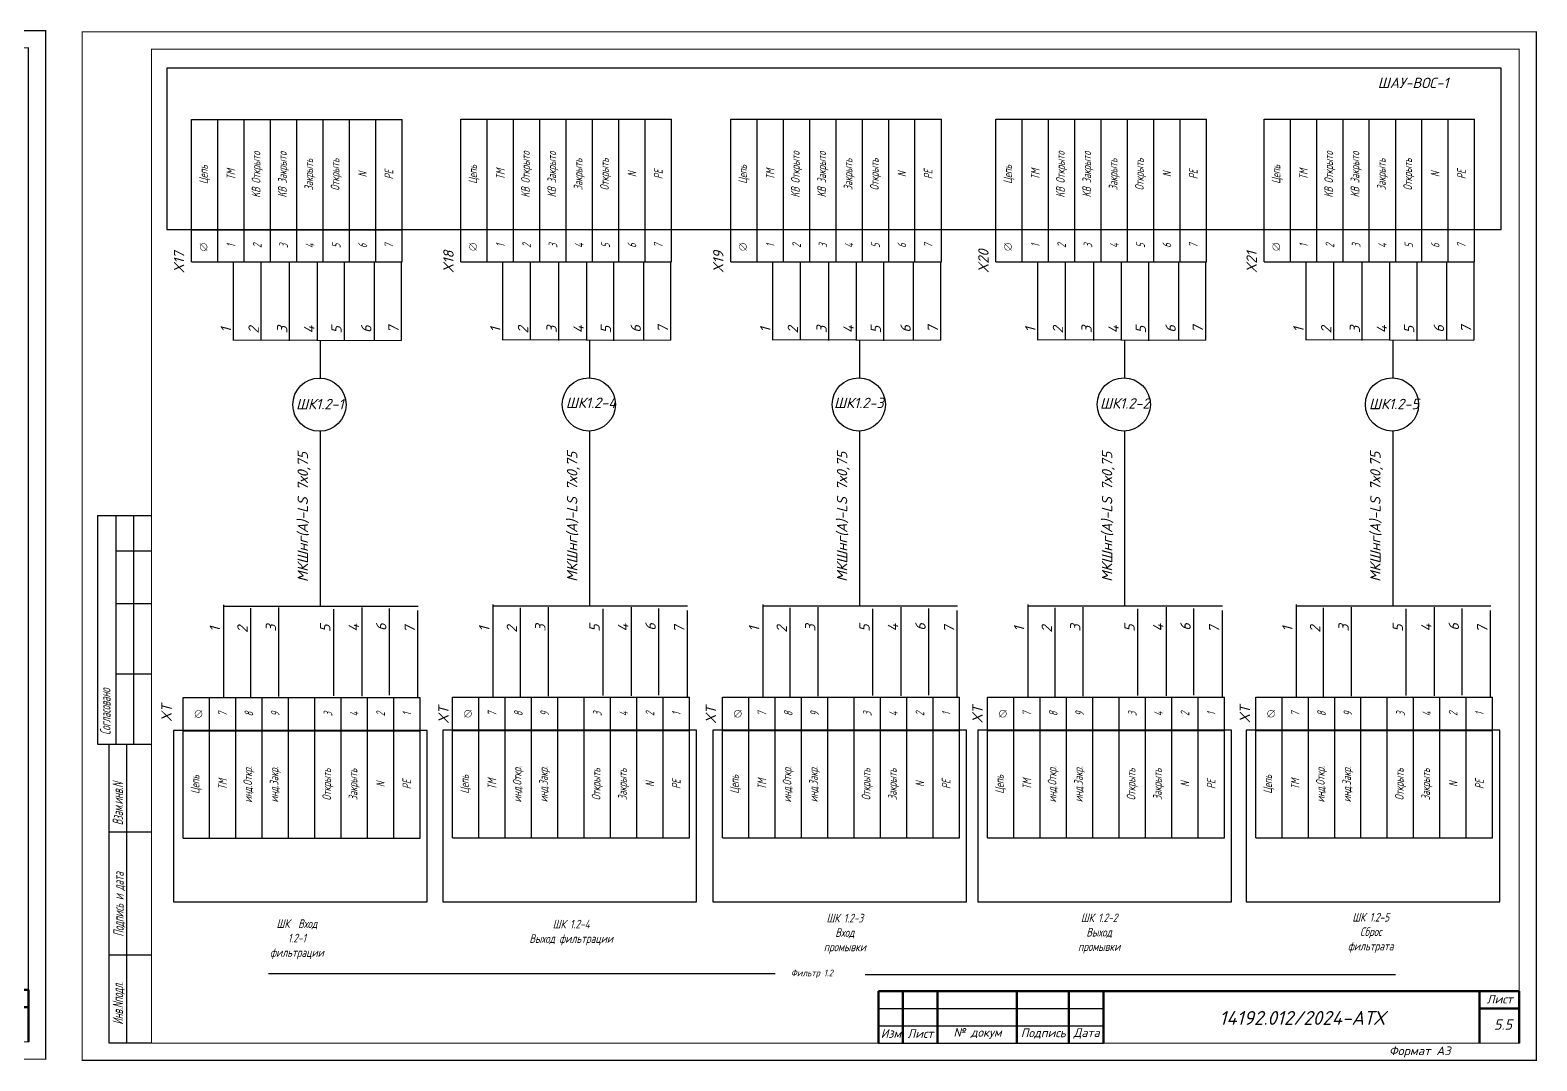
# Model space of a CAD drawing. Header units: millimetres. Extents: x 1510 to 10524, y 7125 to 13164.
# Drawn here: x 5190.8 to 5626, y 9587.2 to 9884.8 of the extents above; entities that cross this region are included whole.
import ezdxf
from ezdxf.enums import TextEntityAlignment as Align

# ---------------------------------------------------------------- set-up
doc = ezdxf.new("R2010")
doc.units = ezdxf.units.MM
doc.header["$LTSCALE"] = 4
doc.set_wipeout_variables(frame=1)
doc.linetypes.add('SolidLine', pattern=[0])
for name, color, linetype in [('G', 5, 'Continuous'), ('SYMS', 7, 'Continuous'), ('Вспомогательная', 1, 'Continuous'), ('Текст', 2, 'Continuous')]:
    doc.layers.add(name, color=color, linetype=linetype)
for name, color, linetype, lineweight in [('RAMKA', 7, 'Continuous', 25), ('SHTAMP', 7, 'SolidLine', 25), ('Основеая', 5, 'Continuous', 60)]:
    doc.layers.add(name, color=color, linetype=linetype, lineweight=lineweight)
doc.styles.add('COTES', font='cs_gost2304.shx', dxfattribs={"width": 0.75, "oblique": 15})
doc.styles.add('ISOCPEUR', font='isocpeui.ttf')
doc.styles.add('Simplex00.10.00', font='simplex.shx')
doc.styles.add('Simplex25.085.15', font='', dxfattribs={"width": 0.85, "oblique": 15, "height": 2.5})
doc.styles.add('ГОСТ', font='isocpeur.ttf', dxfattribs={"oblique": 15})
doc.styles.get('Simplex25.085.15').set_extended_font_data('GOST type A')

# ---------------------------------------------------------------- blocks, each defined once
blk = doc.blocks.new('Формат А3')
at = {"color": 0, "linetype": 'Continuous', "const_width": 0.3}
for points in [[(-420, 297), (0, 297), (0, 0), (-420, 0)], [(-400, 5), (-400, 292), (-5, 292), (-5, 5)]]:
    blk.add_lwpolyline(points, close=True, dxfattribs=at)
at = {"color": 0, "linetype": 'Continuous', "style": 'Simplex00.10.00', "oblique": 15}
blk.add_text('Формат А3', height=2.5, dxfattribs=at).set_placement((-33.67, 2.75), align=Align.MIDDLE_CENTER)
blk = doc.blocks.new('A$C73A268AF')
at = {"lineweight": 30}
for p, q in [((4.57, 157.46), (20.05, 157.46)), ((4.57, 157.46), (4.57, 91.46)), ((9.89, 157.46), (9.89, 91.46)), ((14.97, 157.46), (14.97, 91.46)), ((9.89, 147.31), (20.05, 147.31)), ((9.89, 132.08), (20.05, 132.08)), ((9.89, 111.77), (20.05, 111.77)), ((4.57, 91.46), (20.05, 91.46)), ((7.96, 5.15), (7.96, 91.46)), ((13.04, 5.15), (13.04, 91.46)), ((20.15, 66.08), (7.96, 66.08)), ((20.15, 30.54), (7.96, 30.54))]:
    blk.add_line(p, q, dxfattribs=at)
blk.add_lwpolyline([(20.15, 5.15), (7.96, 5.15)], dxfattribs=at)
at = {"layer": 'Вспомогательная', "color": 7}
for p, q in [((230.15, 15.15), (295.15, 15.15)), ((230.15, 10.15), (295.15, 10.15)), ((230.15, 5.15), (295.15, 5.15))]:
    blk.add_line(p, q, dxfattribs=at)
at = {"layer": 'Основеая', "color": 7}
for p, q in [((230.15, 20.15), (230.15, 5.15)), ((415.15, 20.15), (230.15, 20.15)), ((237.15, 20.15), (237.15, 5.15)), ((247.15, 20.15), (247.15, 5.15)), ((270.15, 20.15), (270.15, 5.15)), ((285.15, 20.15), (285.15, 5.15)), ((295.15, 20.15), (295.15, 5.15)), ((403.72, 20.15), (403.72, 5.15)), ((415.15, 20.15), (415.15, 5.15)), ((403.72, 15.15), (415.15, 15.15))]:
    blk.add_line(p, q, dxfattribs=at)
blk.add_blockref('Формат А3', (420.15, 0.15))
at = {"layer": 'RAMKA', "style": 'COTES', "oblique": 15, "width": 0.75}
for s, p in [('Согласовано', (8.35, 94.1)), ('Взам.инв.N', (11.94, 68.02)), ('Подпись и дата', (12.17, 35.86)), ('Инв.Nподл.', (11.97, 10.43))]:
    blk.add_text(s, height=3, rotation=90, dxfattribs=at).set_placement(p)
at = {"layer": 'Текст', "color": 7, "char_height": 2.5, "style": 'ГОСТ'}
for s, insert, width, attachment_point in [('{\\fISOCPEUR|b0|i0|c204|p34;Лист}', (413.32, 17.81), 11.4585, 6), ('{\\fISOCPEUR|b0|i0|c204|p34;Изм}', (233.75, 7.88), 7, 5), ('{\\fISOCPEUR|b0|i0|c204|p34;Лист}', (242.25, 7.88), 10, 5), ('{\\fISOCPEUR|b0|i0|c204|p34;№ докум}', (258.75, 7.88), 23, 5), ('{\\fISOCPEUR|b0|i0|c204|p34;Подпись}', (277.75, 7.88), 15, 5), ('{\\fISOCPEUR|b0|i0|c204|p34;Дата}', (290.25, 7.88), 10, 5)]:
    blk.add_mtext(s, dxfattribs=dict(at, insert=insert, width=width, attachment_point=attachment_point))
blk = doc.blocks.new('*T328')
at = {"color": 0, "linetype": 'ByBlock', "lineweight": -2, "transparency": 16777216}
for p, q in [((0, 0), (0, 41.14)), ((0, 41.14), (60.83, 41.14)), ((7.6, 0), (7.6, 41.14)), ((15.21, 0), (15.21, 41.14)), ((22.81, 0), (22.81, 41.14)), ((30.41, 0), (30.41, 41.14)), ((38.02, 0), (38.02, 41.14)), ((45.62, 0), (45.62, 41.14)), ((53.22, 0), (53.22, 41.14)), ((60.83, 0), (60.83, 41.14)), ((0, 9.29), (60.83, 9.29))]:
    blk.add_line(p, q, dxfattribs=at)
at = {"color": 0, "lineweight": -2, "transparency": 16777216}
blk.add_line((0, 0), (60.83, 0), dxfattribs=at)
at = {"color": 0, "linetype": 'Continuous', "lineweight": -2, "transparency": 16777216, "char_height": 2.5, "attachment_point": 5, "rotation": 90, "style": 'Simplex25.085.15'}
for s, insert, width in [('KB Открытo', (19.01, 25.21), 28.8496), ('KB Закрытo', (26.61, 25.21), 28.8496), ('Цепь', (3.8, 25.21), 28.8496), ('TM', (11.41, 25.21), 28.8496), ('Закрыть', (34.22, 25.21), 28.8496), ('Открыть', (41.82, 25.21), 28.8496), ('N', (49.42, 25.21), 28.8496), ('PE', (57.03, 25.21), 28.8496), ('1', (11.41, 4.64), 6.286), ('2', (19.01, 4.64), 6.286), ('3', (26.61, 4.64), 6.286), ('4', (34.22, 4.64), 6.286), ('5', (41.82, 4.64), 6.286), ('6', (49.42, 4.64), 6.286), ('7', (57.03, 4.64), 6.286)]:
    blk.add_mtext(s, dxfattribs=dict(at, insert=insert, width=width))
blk = doc.blocks.new('Клеммное соединение')
at = {"linetype": 'Continuous'}
blk.add_wipeout([(0, -1), (-0.44, -0.9), (-0.6, -0.8), (-0.71, -0.7), (-0.8, -0.6), (-0.87, -0.5), (-0.92, -0.4), (-0.95, -0.3), (-0.98, -0.2), (-0.99, -0.1), (-0.99, 0), (-0.99, 0.1), (-0.98, 0.2), (-0.95, 0.3), (-0.92, 0.4), (-0.87, 0.5), (-0.8, 0.6), (-0.71, 0.7), (-0.6, 0.8), (-0.44, 0.9), (0, 1), (0.44, 0.9), (0.6, 0.8), (0.71, 0.7), (0.8, 0.6), (0.87, 0.5), (0.92, 0.4), (0.95, 0.3), (0.98, 0.2), (0.99, 0.1), (1, 0), (0.99, -0.1), (0.98, -0.2), (0.95, -0.3), (0.92, -0.4), (0.87, -0.5), (0.8, -0.6), (0.71, -0.7), (0.6, -0.8), (0.44, -0.9)], dxfattribs=at)
at = {"color": 0, "linetype": 'Continuous', "lineweight": -2, "const_width": 0.15}
blk.add_lwpolyline([(-1.06, -1.06), (1.06, 1.06)], dxfattribs=at)
blk.add_lwpolyline([(-1, 0, 1), (1, 0, 1)], format="xyb", close=True, dxfattribs=at)
blk = doc.blocks.new('*T329')
at = {"color": 0, "linetype": 'ByBlock', "lineweight": -2, "transparency": 16777216}
for p, q in [((0, 0), (0, 40.67)), ((0, 40.67), (68.43, 40.67)), ((7.6, 0), (7.6, 40.67)), ((15.21, 0), (15.21, 40.67)), ((22.81, 0), (22.81, 40.67)), ((30.41, 0), (30.41, 40.67)), ((38.02, 0), (38.02, 40.67)), ((45.62, 0), (45.62, 40.67)), ((53.22, 0), (53.22, 40.67)), ((60.83, 0), (60.83, 40.67)), ((68.43, 0), (68.43, 40.67)), ((0, 31), (68.43, 31)), ((7.6, 0), (68.43, 0))]:
    blk.add_line(p, q, dxfattribs=at)
at = {"color": 0, "lineweight": -2, "transparency": 16777216}
blk.add_line((0, 0), (7.6, 0), dxfattribs=at)
at = {"color": 0, "linetype": 'Continuous', "lineweight": -2, "transparency": 16777216, "char_height": 2.5, "attachment_point": 5, "rotation": 90, "style": 'Simplex25.085.15'}
for s, insert, width in [('7', (11.41, 35.83), 6.6745), ('8', (19.01, 35.83), 6.6745), ('9', (26.61, 35.83), 6.6745), ('3', (41.82, 35.83), 6.6745), ('4', (49.42, 35.83), 6.6745), ('2', (57.03, 35.83), 6.6745), ('1', (64.63, 35.83), 6.6745), ('Цепь', (3.8, 15.5), 27.9958), ('TM', (11.41, 15.5), 27.9958), ('инд.Откр.', (19.01, 15.5), 27.9958), ('инд.Закр.', (26.61, 15.5), 27.9958), ('Открыть', (41.82, 15.5), 27.9958), ('Закрыть', (49.42, 15.5), 27.9958), ('N', (57.03, 15.5), 27.9958), ('PE', (64.63, 15.5), 27.9958)]:
    blk.add_mtext(s, dxfattribs=dict(at, insert=insert, width=width))
blk = doc.blocks.new('*T330')
at = {"color": 0, "linetype": 'ByBlock', "lineweight": -2, "transparency": 16777216}
for p, q in [((0, 0), (0, 41.14)), ((0, 41.14), (60.83, 41.14)), ((7.6, 0), (7.6, 41.14)), ((15.21, 0), (15.21, 41.14)), ((22.81, 0), (22.81, 41.14)), ((30.41, 0), (30.41, 41.14)), ((38.02, 0), (38.02, 41.14)), ((45.62, 0), (45.62, 41.14)), ((53.22, 0), (53.22, 41.14)), ((60.83, 0), (60.83, 41.14)), ((0, 9.29), (60.83, 9.29))]:
    blk.add_line(p, q, dxfattribs=at)
at = {"color": 0, "lineweight": -2, "transparency": 16777216}
blk.add_line((0, 0), (60.83, 0), dxfattribs=at)
at = {"color": 0, "linetype": 'Continuous', "lineweight": -2, "transparency": 16777216, "char_height": 2.5, "attachment_point": 5, "rotation": 90, "style": 'Simplex25.085.15'}
for s, insert, width in [('KB Открытo', (19.01, 25.21), 28.8496), ('KB Закрытo', (26.61, 25.21), 28.8496), ('Цепь', (3.8, 25.21), 28.8496), ('TM', (11.41, 25.21), 28.8496), ('Закрыть', (34.22, 25.21), 28.8496), ('Открыть', (41.82, 25.21), 28.8496), ('N', (49.42, 25.21), 28.8496), ('PE', (57.03, 25.21), 28.8496), ('1', (11.41, 4.64), 6.286), ('2', (19.01, 4.64), 6.286), ('3', (26.61, 4.64), 6.286), ('4', (34.22, 4.64), 6.286), ('5', (41.82, 4.64), 6.286), ('6', (49.42, 4.64), 6.286), ('7', (57.03, 4.64), 6.286)]:
    blk.add_mtext(s, dxfattribs=dict(at, insert=insert, width=width))
blk = doc.blocks.new('*T331')
at = {"color": 0, "linetype": 'ByBlock', "lineweight": -2, "transparency": 16777216}
for p, q in [((0, 0), (0, 40.67)), ((0, 40.67), (68.43, 40.67)), ((7.6, 0), (7.6, 40.67)), ((15.21, 0), (15.21, 40.67)), ((22.81, 0), (22.81, 40.67)), ((30.41, 0), (30.41, 40.67)), ((38.02, 0), (38.02, 40.67)), ((45.62, 0), (45.62, 40.67)), ((53.22, 0), (53.22, 40.67)), ((60.83, 0), (60.83, 40.67)), ((68.43, 0), (68.43, 40.67)), ((0, 31), (68.43, 31)), ((7.6, 0), (68.43, 0))]:
    blk.add_line(p, q, dxfattribs=at)
at = {"color": 0, "lineweight": -2, "transparency": 16777216}
blk.add_line((0, 0), (7.6, 0), dxfattribs=at)
at = {"color": 0, "linetype": 'Continuous', "lineweight": -2, "transparency": 16777216, "char_height": 2.5, "attachment_point": 5, "rotation": 90, "style": 'Simplex25.085.15'}
for s, insert, width in [('7', (11.41, 35.83), 6.6745), ('8', (19.01, 35.83), 6.6745), ('9', (26.61, 35.83), 6.6745), ('3', (41.82, 35.83), 6.6745), ('4', (49.42, 35.83), 6.6745), ('2', (57.03, 35.83), 6.6745), ('1', (64.63, 35.83), 6.6745), ('Цепь', (3.8, 15.5), 27.9958), ('TM', (11.41, 15.5), 27.9958), ('инд.Откр.', (19.01, 15.5), 27.9958), ('инд.Закр.', (26.61, 15.5), 27.9958), ('Открыть', (41.82, 15.5), 27.9958), ('Закрыть', (49.42, 15.5), 27.9958), ('N', (57.03, 15.5), 27.9958), ('PE', (64.63, 15.5), 27.9958)]:
    blk.add_mtext(s, dxfattribs=dict(at, insert=insert, width=width))
blk = doc.blocks.new('*T332')
at = {"color": 0, "linetype": 'ByBlock', "lineweight": -2, "transparency": 16777216}
for p, q in [((0, 0), (0, 41.14)), ((0, 41.14), (60.83, 41.14)), ((7.6, 0), (7.6, 41.14)), ((15.21, 0), (15.21, 41.14)), ((22.81, 0), (22.81, 41.14)), ((30.41, 0), (30.41, 41.14)), ((38.02, 0), (38.02, 41.14)), ((45.62, 0), (45.62, 41.14)), ((53.22, 0), (53.22, 41.14)), ((60.83, 0), (60.83, 41.14)), ((0, 9.29), (60.83, 9.29))]:
    blk.add_line(p, q, dxfattribs=at)
at = {"color": 0, "lineweight": -2, "transparency": 16777216}
blk.add_line((0, 0), (60.83, 0), dxfattribs=at)
at = {"color": 0, "linetype": 'Continuous', "lineweight": -2, "transparency": 16777216, "char_height": 2.5, "attachment_point": 5, "rotation": 90, "style": 'Simplex25.085.15'}
for s, insert, width in [('KB Открытo', (19.01, 25.21), 28.8496), ('KB Закрытo', (26.61, 25.21), 28.8496), ('Цепь', (3.8, 25.21), 28.8496), ('TM', (11.41, 25.21), 28.8496), ('Закрыть', (34.22, 25.21), 28.8496), ('Открыть', (41.82, 25.21), 28.8496), ('N', (49.42, 25.21), 28.8496), ('PE', (57.03, 25.21), 28.8496), ('1', (11.41, 4.64), 6.286), ('2', (19.01, 4.64), 6.286), ('3', (26.61, 4.64), 6.286), ('4', (34.22, 4.64), 6.286), ('5', (41.82, 4.64), 6.286), ('6', (49.42, 4.64), 6.286), ('7', (57.03, 4.64), 6.286)]:
    blk.add_mtext(s, dxfattribs=dict(at, insert=insert, width=width))
blk = doc.blocks.new('*T333')
at = {"color": 0, "linetype": 'ByBlock', "lineweight": -2, "transparency": 16777216}
for p, q in [((0, 0), (0, 40.67)), ((0, 40.67), (68.43, 40.67)), ((7.6, 0), (7.6, 40.67)), ((15.21, 0), (15.21, 40.67)), ((22.81, 0), (22.81, 40.67)), ((30.41, 0), (30.41, 40.67)), ((38.02, 0), (38.02, 40.67)), ((45.62, 0), (45.62, 40.67)), ((53.22, 0), (53.22, 40.67)), ((60.83, 0), (60.83, 40.67)), ((68.43, 0), (68.43, 40.67)), ((0, 31), (68.43, 31)), ((7.6, 0), (68.43, 0))]:
    blk.add_line(p, q, dxfattribs=at)
at = {"color": 0, "lineweight": -2, "transparency": 16777216}
blk.add_line((0, 0), (7.6, 0), dxfattribs=at)
at = {"color": 0, "linetype": 'Continuous', "lineweight": -2, "transparency": 16777216, "char_height": 2.5, "attachment_point": 5, "rotation": 90, "style": 'Simplex25.085.15'}
for s, insert, width in [('7', (11.41, 35.83), 6.6745), ('8', (19.01, 35.83), 6.6745), ('9', (26.61, 35.83), 6.6745), ('3', (41.82, 35.83), 6.6745), ('4', (49.42, 35.83), 6.6745), ('2', (57.03, 35.83), 6.6745), ('1', (64.63, 35.83), 6.6745), ('Цепь', (3.8, 15.5), 27.9958), ('TM', (11.41, 15.5), 27.9958), ('инд.Откр.', (19.01, 15.5), 27.9958), ('инд.Закр.', (26.61, 15.5), 27.9958), ('Открыть', (41.82, 15.5), 27.9958), ('Закрыть', (49.42, 15.5), 27.9958), ('N', (57.03, 15.5), 27.9958), ('PE', (64.63, 15.5), 27.9958)]:
    blk.add_mtext(s, dxfattribs=dict(at, insert=insert, width=width))
blk = doc.blocks.new('*T334')
at = {"color": 0, "linetype": 'ByBlock', "lineweight": -2, "transparency": 16777216}
for p, q in [((0, 0), (0, 41.14)), ((0, 41.14), (60.83, 41.14)), ((7.6, 0), (7.6, 41.14)), ((15.21, 0), (15.21, 41.14)), ((22.81, 0), (22.81, 41.14)), ((30.41, 0), (30.41, 41.14)), ((38.02, 0), (38.02, 41.14)), ((45.62, 0), (45.62, 41.14)), ((53.22, 0), (53.22, 41.14)), ((60.83, 0), (60.83, 41.14)), ((0, 9.29), (60.83, 9.29))]:
    blk.add_line(p, q, dxfattribs=at)
at = {"color": 0, "lineweight": -2, "transparency": 16777216}
blk.add_line((0, 0), (60.83, 0), dxfattribs=at)
at = {"color": 0, "linetype": 'Continuous', "lineweight": -2, "transparency": 16777216, "char_height": 2.5, "attachment_point": 5, "rotation": 90, "style": 'Simplex25.085.15'}
for s, insert, width in [('KB Открытo', (19.01, 25.21), 28.8496), ('KB Закрытo', (26.61, 25.21), 28.8496), ('Цепь', (3.8, 25.21), 28.8496), ('TM', (11.41, 25.21), 28.8496), ('Закрыть', (34.22, 25.21), 28.8496), ('Открыть', (41.82, 25.21), 28.8496), ('N', (49.42, 25.21), 28.8496), ('PE', (57.03, 25.21), 28.8496), ('1', (11.41, 4.64), 6.286), ('2', (19.01, 4.64), 6.286), ('3', (26.61, 4.64), 6.286), ('4', (34.22, 4.64), 6.286), ('5', (41.82, 4.64), 6.286), ('6', (49.42, 4.64), 6.286), ('7', (57.03, 4.64), 6.286)]:
    blk.add_mtext(s, dxfattribs=dict(at, insert=insert, width=width))
blk = doc.blocks.new('*T335')
at = {"color": 0, "linetype": 'ByBlock', "lineweight": -2, "transparency": 16777216}
for p, q in [((0, 0), (0, 40.67)), ((0, 40.67), (68.43, 40.67)), ((7.6, 0), (7.6, 40.67)), ((15.21, 0), (15.21, 40.67)), ((22.81, 0), (22.81, 40.67)), ((30.41, 0), (30.41, 40.67)), ((38.02, 0), (38.02, 40.67)), ((45.62, 0), (45.62, 40.67)), ((53.22, 0), (53.22, 40.67)), ((60.83, 0), (60.83, 40.67)), ((68.43, 0), (68.43, 40.67)), ((0, 31), (68.43, 31)), ((7.6, 0), (68.43, 0))]:
    blk.add_line(p, q, dxfattribs=at)
at = {"color": 0, "lineweight": -2, "transparency": 16777216}
blk.add_line((0, 0), (7.6, 0), dxfattribs=at)
at = {"color": 0, "linetype": 'Continuous', "lineweight": -2, "transparency": 16777216, "char_height": 2.5, "attachment_point": 5, "rotation": 90, "style": 'Simplex25.085.15'}
for s, insert, width in [('7', (11.41, 35.83), 6.6745), ('8', (19.01, 35.83), 6.6745), ('9', (26.61, 35.83), 6.6745), ('3', (41.82, 35.83), 6.6745), ('4', (49.42, 35.83), 6.6745), ('2', (57.03, 35.83), 6.6745), ('1', (64.63, 35.83), 6.6745), ('Цепь', (3.8, 15.5), 27.9958), ('TM', (11.41, 15.5), 27.9958), ('инд.Откр.', (19.01, 15.5), 27.9958), ('инд.Закр.', (26.61, 15.5), 27.9958), ('Открыть', (41.82, 15.5), 27.9958), ('Закрыть', (49.42, 15.5), 27.9958), ('N', (57.03, 15.5), 27.9958), ('PE', (64.63, 15.5), 27.9958)]:
    blk.add_mtext(s, dxfattribs=dict(at, insert=insert, width=width))
blk = doc.blocks.new('*T336')
at = {"color": 0, "linetype": 'ByBlock', "lineweight": -2, "transparency": 16777216}
for p, q in [((0, 0), (0, 41.14)), ((0, 41.14), (60.83, 41.14)), ((7.6, 0), (7.6, 41.14)), ((15.21, 0), (15.21, 41.14)), ((22.81, 0), (22.81, 41.14)), ((30.41, 0), (30.41, 41.14)), ((38.02, 0), (38.02, 41.14)), ((45.62, 0), (45.62, 41.14)), ((53.22, 0), (53.22, 41.14)), ((60.83, 0), (60.83, 41.14)), ((0, 9.29), (60.83, 9.29))]:
    blk.add_line(p, q, dxfattribs=at)
at = {"color": 0, "lineweight": -2, "transparency": 16777216}
blk.add_line((0, 0), (60.83, 0), dxfattribs=at)
at = {"color": 0, "linetype": 'Continuous', "lineweight": -2, "transparency": 16777216, "char_height": 2.5, "attachment_point": 5, "rotation": 90, "style": 'Simplex25.085.15'}
for s, insert, width in [('KB Открытo', (19.01, 25.21), 28.8496), ('KB Закрытo', (26.61, 25.21), 28.8496), ('Цепь', (3.8, 25.21), 28.8496), ('TM', (11.41, 25.21), 28.8496), ('Закрыть', (34.22, 25.21), 28.8496), ('Открыть', (41.82, 25.21), 28.8496), ('N', (49.42, 25.21), 28.8496), ('PE', (57.03, 25.21), 28.8496), ('1', (11.41, 4.64), 6.286), ('2', (19.01, 4.64), 6.286), ('3', (26.61, 4.64), 6.286), ('4', (34.22, 4.64), 6.286), ('5', (41.82, 4.64), 6.286), ('6', (49.42, 4.64), 6.286), ('7', (57.03, 4.64), 6.286)]:
    blk.add_mtext(s, dxfattribs=dict(at, insert=insert, width=width))
blk = doc.blocks.new('*T337')
at = {"color": 0, "linetype": 'ByBlock', "lineweight": -2, "transparency": 16777216}
for p, q in [((0, 0), (0, 40.67)), ((0, 40.67), (68.43, 40.67)), ((7.6, 0), (7.6, 40.67)), ((15.21, 0), (15.21, 40.67)), ((22.81, 0), (22.81, 40.67)), ((30.41, 0), (30.41, 40.67)), ((38.02, 0), (38.02, 40.67)), ((45.62, 0), (45.62, 40.67)), ((53.22, 0), (53.22, 40.67)), ((60.83, 0), (60.83, 40.67)), ((68.43, 0), (68.43, 40.67)), ((0, 31), (68.43, 31)), ((7.6, 0), (68.43, 0))]:
    blk.add_line(p, q, dxfattribs=at)
at = {"color": 0, "lineweight": -2, "transparency": 16777216}
blk.add_line((0, 0), (7.6, 0), dxfattribs=at)
at = {"color": 0, "linetype": 'Continuous', "lineweight": -2, "transparency": 16777216, "char_height": 2.5, "attachment_point": 5, "rotation": 90, "style": 'Simplex25.085.15'}
for s, insert, width in [('7', (11.41, 35.83), 6.6745), ('8', (19.01, 35.83), 6.6745), ('9', (26.61, 35.83), 6.6745), ('3', (41.82, 35.83), 6.6745), ('4', (49.42, 35.83), 6.6745), ('2', (57.03, 35.83), 6.6745), ('1', (64.63, 35.83), 6.6745), ('Цепь', (3.8, 15.5), 27.9958), ('TM', (11.41, 15.5), 27.9958), ('инд.Откр.', (19.01, 15.5), 27.9958), ('инд.Закр.', (26.61, 15.5), 27.9958), ('Открыть', (41.82, 15.5), 27.9958), ('Закрыть', (49.42, 15.5), 27.9958), ('N', (57.03, 15.5), 27.9958), ('PE', (64.63, 15.5), 27.9958)]:
    blk.add_mtext(s, dxfattribs=dict(at, insert=insert, width=width))

msp = doc.modelspace()

# ---------------------------------------------------------------- linework, layer by layer
at = {"color": 7, "ltscale": 0.2}
for p, q in [((5406.03, 9612.34), (5259.63, 9612.34)), ((5431.98, 9612.16), (5585.17, 9612.16))]:
    msp.add_line(p, q, dxfattribs=at)
at = {"ltscale": 1.2}
msp.add_lwpolyline([(5230.33, 9827.24), (5615.63, 9827.24), (5615.63, 9873.88), (5230.33, 9873.88)], close=True, dxfattribs=at)
at = {"linetype": 'Continuous', "ltscale": 0.2}
for points in [[(5232.24, 9633.08), (5305.48, 9633.08), (5305.48, 9682.57), (5232.24, 9682.57)], [(5310.05, 9633.14), (5383.29, 9633.14), (5383.29, 9682.63), (5310.05, 9682.63)], [(5388, 9633.14), (5461.24, 9633.14), (5461.24, 9682.63), (5388, 9682.63)], [(5464.54, 9633.14), (5537.78, 9633.14), (5537.78, 9682.63), (5464.54, 9682.63)], [(5542.03, 9633.14), (5615.26, 9633.14), (5615.26, 9682.63), (5542.03, 9682.63)]]:
    msp.add_lwpolyline(points, close=True, dxfattribs=at)
at = {"layer": 'G', "color": 0}
for p, q in [((5274.64, 9784.34), (5274.68, 9795.33)), ((5352.45, 9784.41), (5352.49, 9795.4)), ((5430.4, 9784.41), (5430.44, 9795.4)), ((5506.95, 9784.41), (5506.98, 9795.4)), ((5584.43, 9784.41), (5584.47, 9795.4)), ((5274.58, 9768.99), (5274.58, 9718.51)), ((5352.39, 9769.06), (5352.39, 9718.58)), ((5430.35, 9769.06), (5430.35, 9718.58)), ((5506.89, 9769.06), (5506.89, 9718.58)), ((5584.37, 9769.06), (5584.37, 9718.58))]:
    msp.add_line(p, q, dxfattribs=at)
at = {"layer": 'SYMS', "linetype": 'Continuous', "ltscale": 0.2}
for p, q in [((5249.45, 9817.91), (5249.45, 9795.22)), ((5257.44, 9817.89), (5257.44, 9795.21)), ((5265.63, 9817.81), (5265.63, 9795.13)), ((5273.66, 9817.81), (5273.66, 9795.13)), ((5281.51, 9817.76), (5281.51, 9795.07)), ((5290.13, 9817.97), (5290.13, 9795.29)), ((5297.98, 9817.92), (5297.98, 9795.23)), ((5327.26, 9817.97), (5327.26, 9795.29)), ((5335.25, 9817.96), (5335.25, 9795.27)), ((5343.44, 9817.88), (5343.44, 9795.19)), ((5351.47, 9817.88), (5351.47, 9795.19)), ((5359.32, 9817.82), (5359.32, 9795.14)), ((5367.94, 9818.04), (5367.94, 9795.35)), ((5375.79, 9817.98), (5375.79, 9795.3)), ((5405.22, 9817.97), (5405.22, 9795.29)), ((5413.2, 9817.96), (5413.2, 9795.27)), ((5421.39, 9817.88), (5421.39, 9795.19)), ((5429.42, 9817.88), (5429.42, 9795.19)), ((5437.28, 9817.82), (5437.28, 9795.14)), ((5445.89, 9818.04), (5445.89, 9795.35)), ((5453.75, 9817.98), (5453.75, 9795.3)), ((5481.76, 9817.97), (5481.76, 9795.29)), ((5489.75, 9817.96), (5489.75, 9795.27)), ((5497.93, 9817.88), (5497.93, 9795.19)), ((5505.96, 9817.88), (5505.96, 9795.19)), ((5513.82, 9817.82), (5513.82, 9795.14)), ((5522.43, 9818.04), (5522.43, 9795.35)), ((5530.29, 9817.98), (5530.29, 9795.3)), ((5559.24, 9817.97), (5559.24, 9795.29)), ((5567.23, 9817.96), (5567.23, 9795.27)), ((5575.42, 9817.88), (5575.42, 9795.19)), ((5583.45, 9817.88), (5583.45, 9795.19)), ((5591.3, 9817.82), (5591.3, 9795.14)), ((5599.92, 9818.04), (5599.92, 9795.35)), ((5607.77, 9817.98), (5607.77, 9795.3)), ((5246.63, 9718.91), (5246.63, 9692.17)), ((5254.48, 9717.95), (5254.48, 9692.34)), ((5262.57, 9718.11), (5262.57, 9692.41)), ((5278.38, 9717.63), (5278.38, 9692.58)), ((5286.56, 9718.11), (5286.56, 9692.5)), ((5294.48, 9717.79), (5294.48, 9692.74)), ((5324.44, 9718.98), (5324.44, 9692.24)), ((5332.3, 9718.01), (5332.3, 9692.41)), ((5340.38, 9718.18), (5340.38, 9692.48)), ((5356.19, 9717.69), (5356.19, 9692.65)), ((5364.37, 9718.18), (5364.37, 9692.57)), ((5372.29, 9717.85), (5372.29, 9692.8)), ((5402.39, 9718.98), (5402.39, 9692.24)), ((5410.25, 9718.01), (5410.25, 9692.41)), ((5418.33, 9718.18), (5418.33, 9692.48)), ((5434.14, 9717.69), (5434.14, 9692.65)), ((5442.32, 9718.18), (5442.32, 9692.57)), ((5450.24, 9717.85), (5450.24, 9692.8)), ((5478.93, 9718.98), (5478.93, 9692.24)), ((5486.79, 9718.01), (5486.79, 9692.41)), ((5494.87, 9718.18), (5494.87, 9692.48)), ((5510.68, 9717.69), (5510.68, 9692.65)), ((5518.87, 9718.18), (5518.87, 9692.57)), ((5526.79, 9717.85), (5526.79, 9692.8)), ((5556.42, 9718.98), (5556.42, 9692.24)), ((5564.27, 9718.01), (5564.27, 9692.41)), ((5572.36, 9718.18), (5572.36, 9692.48)), ((5588.16, 9717.69), (5588.16, 9692.65)), ((5596.35, 9718.18), (5596.35, 9692.57)), ((5604.27, 9717.85), (5604.27, 9692.8)), ((5302.73, 9717.19), (5302.73, 9692.14)), ((5380.54, 9717.26), (5380.54, 9692.21)), ((5458.5, 9717.26), (5458.5, 9692.21)), ((5535.04, 9717.26), (5535.04, 9692.21)), ((5612.52, 9717.26), (5612.52, 9692.21))]:
    msp.add_line(p, q, dxfattribs=at)
at = {"layer": 'SYMS', "linetype": 'Continuous', "lineweight": 30, "ltscale": 0.2}
for points in [[(5249.43, 9795.4), (5297.98, 9795.23), (5297.98, 9795.23)], [(5327.25, 9795.47), (5375.79, 9795.3), (5375.79, 9795.3)], [(5405.2, 9795.47), (5453.75, 9795.3), (5453.75, 9795.3)], [(5481.74, 9795.47), (5530.29, 9795.3), (5530.29, 9795.3)], [(5559.22, 9795.47), (5607.77, 9795.3), (5607.77, 9795.3)], [(5246.63, 9718.51), (5302.9, 9718.51), (5302.9, 9718.51)], [(5324.44, 9718.58), (5380.71, 9718.58), (5380.71, 9718.58)], [(5402.39, 9718.58), (5458.66, 9718.58), (5458.66, 9718.58)], [(5478.93, 9718.58), (5535.2, 9718.58), (5535.2, 9718.58)], [(5556.42, 9718.58), (5612.69, 9718.58), (5612.69, 9718.58)]]:
    msp.add_lwpolyline(points, dxfattribs=at)
at = {"layer": 'SYMS', "linetype": 'Continuous', "ltscale": 0.2}
for centre in [(5274.36, 9776.67), (5352.17, 9776.73), (5430.13, 9776.73), (5506.67, 9776.73), (5584.15, 9776.73)]:
    msp.add_circle(centre, 7.68, dxfattribs=at)

# ---------------------------------------------------------------- block references
at = {"ltscale": 1.2}
for p in [(4775.14, 9587.53), (5205.68, 9587.18)]:
    msp.add_blockref('A$C73A268AF', p, dxfattribs=at)
for name, p in [('*T328', (5237.39, 9817.88)), ('*T330', (5315.2, 9817.95)), ('*T332', (5393.15, 9817.95)), ('*T334', (5469.7, 9817.95)), ('*T336', (5547.18, 9817.95)), ('*T329', (5234.98, 9651.47)), ('*T331', (5312.79, 9651.54)), ('*T333', (5390.75, 9651.54)), ('*T335', (5467.29, 9651.54)), ('*T337', (5544.77, 9651.54))]:
    msp.add_blockref(name, p)

# ---------------------------------------------------------------- texts
at = {"style": 'Simplex25.085.15', "oblique": 15, "width": 1.083459}
msp.add_text('Фильтр 1.2', height=1.961, dxfattribs=at).set_placement((5410.5, 9611.59))
at = {"layer": 'SHTAMP', "color": 0, "style": 'ISOCPEUR'}
msp.add_text('14192.012/2024-АТХ', height=4, dxfattribs=at).set_placement((5558.13, 9597.57), align=Align.CENTER)
at = {"layer": 'SYMS', "linetype": 'Continuous', "ltscale": 0.2, "style": 'ГОСТ', "oblique": 15}
for s, p in [('ШАУ-ВОС-1', (5580.01, 9868.09)), ('ШК1.2-1', (5267.61, 9775.34)), ('ШК1.2-4', (5345.53, 9775.72)), ('ШК1.2-3', (5422.98, 9775.67)), ('ШК1.2-2', (5499.81, 9775.55)), ('ШК1.2-5', (5577.49, 9775.37))]:
    msp.add_text(s, height=3, dxfattribs=at).set_placement(p)
for s, p in [('X17', (5235.31, 9814.6)), ('X18', (5313.12, 9814.67)), ('X19', (5391.07, 9814.67)), ('X20', (5467.62, 9814.67)), ('X21', (5545.1, 9814.67)), ('1', (5248.85, 9797.46)), ('2', (5256.85, 9797.18)), ('3', (5265.1, 9797.28)), ('4', (5272.92, 9797.24)), ('5', (5280.78, 9797.19)), ('6', (5289.39, 9797.4)), ('7', (5297.25, 9797.34)), ('1', (5326.66, 9797.52)), ('2', (5334.66, 9797.24)), ('3', (5342.92, 9797.34)), ('4', (5350.73, 9797.31)), ('5', (5358.59, 9797.25)), ('6', (5367.2, 9797.47)), ('7', (5375.06, 9797.41)), ('1', (5404.62, 9797.52)), ('2', (5412.61, 9797.24)), ('3', (5420.87, 9797.34)), ('4', (5428.69, 9797.31)), ('5', (5436.54, 9797.25)), ('6', (5445.16, 9797.47)), ('7', (5453.01, 9797.41)), ('1', (5481.16, 9797.52)), ('2', (5489.16, 9797.24)), ('3', (5497.41, 9797.34)), ('4', (5505.23, 9797.31)), ('5', (5513.08, 9797.25)), ('6', (5521.7, 9797.47)), ('7', (5529.55, 9797.41)), ('1', (5558.64, 9797.52)), ('2', (5566.64, 9797.24)), ('3', (5574.89, 9797.34)), ('4', (5582.71, 9797.31)), ('5', (5590.57, 9797.25)), ('6', (5599.18, 9797.47)), ('7', (5607.04, 9797.41)), ('МКШнг(А)-LS 7х0,75', (5271.04, 9725.46)), ('МКШнг(А)-LS 7х0,75', (5348.85, 9725.52)), ('МКШнг(А)-LS 7х0,75', (5426.8, 9725.52)), ('МКШнг(А)-LS 7х0,75', (5503.34, 9725.52)), ('МКШнг(А)-LS 7х0,75', (5580.83, 9725.52)), ('2', (5253.63, 9710.76)), ('3', (5261.85, 9711.09)), ('5', (5277.52, 9711)), ('4', (5285.77, 9711.1)), ('6', (5293.69, 9711.33)), ('7', (5301.94, 9710.74)), ('2', (5331.44, 9710.83)), ('3', (5339.66, 9711.16)), ('5', (5355.33, 9711.07)), ('4', (5363.58, 9711.17)), ('6', (5371.5, 9711.4)), ('7', (5379.75, 9710.8)), ('2', (5409.39, 9710.83)), ('3', (5417.61, 9711.16)), ('5', (5433.28, 9711.07)), ('4', (5441.53, 9711.17)), ('6', (5449.45, 9711.4)), ('7', (5457.7, 9710.8)), ('2', (5485.93, 9710.83)), ('3', (5494.15, 9711.16)), ('5', (5509.82, 9711.07)), ('4', (5518.08, 9711.17)), ('6', (5526, 9711.4)), ('7', (5534.25, 9710.8)), ('2', (5563.42, 9710.83)), ('3', (5571.64, 9711.16)), ('5', (5587.31, 9711.07)), ('4', (5595.56, 9711.17)), ('6', (5603.48, 9711.4)), ('7', (5611.73, 9710.8)), ('1', (5245.63, 9711.04)), ('1', (5323.44, 9711.11)), ('1', (5401.39, 9711.11)), ('1', (5477.93, 9711.11)), ('1', (5555.42, 9711.11)), ('XT', (5231.71, 9685.05)), ('XT', (5311.7, 9684.49)), ('XT', (5388.93, 9684.52)), ('XT', (5465.94, 9684.64)), ('XT', (5543.15, 9684.69))]:
    msp.add_text(s, height=3, rotation=90, dxfattribs=at).set_placement(p)
at = {"layer": 'SYMS', "color": 7, "linetype": 'Continuous', "ltscale": 0.2, "style": 'ГОСТ', "oblique": 15}
msp.add_text('5.5', height=3, dxfattribs=at).set_placement((5613.57, 9596.17))
at = {"layer": 'SYMS', "linetype": 'Continuous', "char_height": 2.5, "attachment_point": 2}
for s, insert, width in [('{\\Fsimplex|c204;\\Q15;\\W0.75;\\C0;ШК  Вход 1.2-1 фильтрации}', (5267.85, 9628.05), 16.2192), ('{\\Fsimplex|c204;\\Q15;\\W0.75;\\C0;ШК 1.2-4\\PВыход фильтрации}', (5347.06, 9627.91), 27.2347), ('{\\Fsimplex|c204;\\Q15;\\W0.75;\\C0;ШК 1.2-3\\PВход промывки}', (5426.1, 9629.65), 16.2192), ('{\\Fsimplex|c204;\\Q15;\\W0.75;\\C0;ШК 1.2-2 Выход промывки}', (5499.54, 9629.74), 16.2192), ('{\\Fsimplex|c204;\\Q15;\\W0.75;\\C0;ШК 1.2-5\\PСброс фильтрата}', (5578, 9629.9), 16.2192)]:
    msp.add_mtext(s, dxfattribs=dict(at, insert=insert, width=width))

# ---------------------------------------------------------------- next in the draw order: block references
for p, rotation in [((5240.91, 9822.2), 90), ((5318.72, 9822.27), 90), ((5396.68, 9822.27), 90), ((5473.22, 9822.27), 90), ((5550.7, 9822.27), 90), ((5239.44, 9687.36), 180), ((5317.25, 9687.43), 180), ((5395.2, 9687.43), 180), ((5471.74, 9687.43), 180), ((5549.22, 9687.43), 180)]:
    msp.add_blockref('Клеммное соединение', p, dxfattribs=dict(rotation=rotation))

doc.saveas('drawing.dxf')
